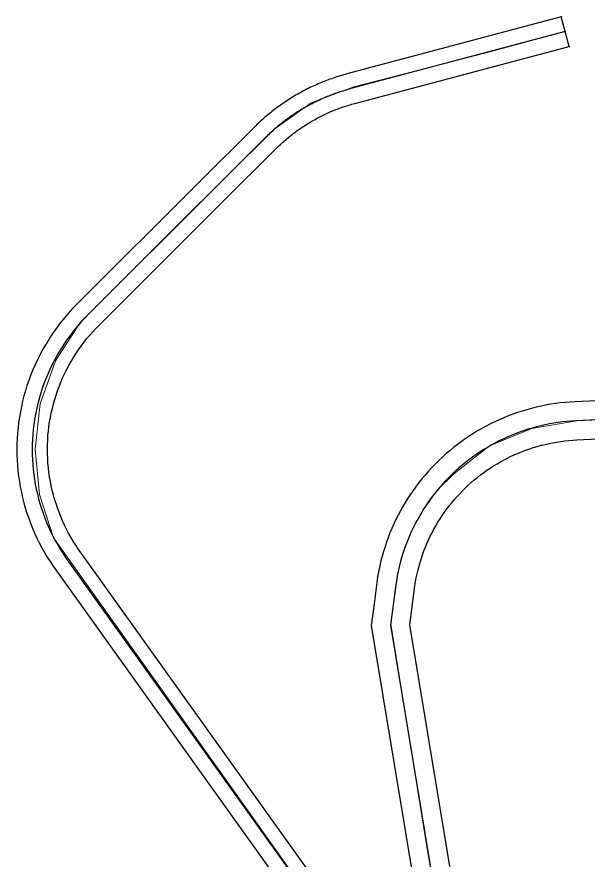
# Model space of a CAD drawing. Extents: x 700390 to 700832, y 4226084 to 4226329.
# Drawn here: x 700389.8 to 700464.5, y 4226218.9 to 4226329.3 of the extents above; entities that cross this region are included whole.
import ezdxf

# ---------------------------------------------------------------- set-up
doc = ezdxf.new("R2010")
doc.units = 0
doc.header["$MEASUREMENT"] = 0
doc.layers.add('1', color=7, linetype='Continuous')
doc.layers.add('GEOFENCE', color=3, linetype='Continuous', lineweight=0)

msp = doc.modelspace()

# ---------------------------------------------------------------- linework, layer by layer
at = {"linetype": 'Continuous'}
for p in [(700461.02, 4226329.35, 1154.66), (700461.53, 4226327.42, 1154.66), (700462.05, 4226325.48, 1154.66)]:
    msp.add_point(p, dxfattribs=at)
at = {"layer": '1', "color": 7}
for points in [[(700461.02, 4226329.35, 1154.66), (700432.96, 4226321.88, 1151.75), (700432.74, 4226321.82, 1151.73), (700432.51, 4226321.75, 1151.71), (700432.28, 4226321.69, 1151.69), (700432.06, 4226321.62, 1151.67), (700431.83, 4226321.55, 1151.64), (700431.61, 4226321.48, 1151.62), (700431.39, 4226321.41, 1151.6), (700431.16, 4226321.33, 1151.58), (700430.94, 4226321.25, 1151.56), (700430.71, 4226321.18, 1151.54), (700430.49, 4226321.09, 1151.51), (700430.28, 4226321.01, 1151.49), (700430.06, 4226320.93, 1151.47), (700429.83, 4226320.84, 1151.45), (700429.62, 4226320.75, 1151.43), (700429.4, 4226320.66, 1151.4), (700429.18, 4226320.57, 1151.38), (700428.97, 4226320.47, 1151.36), (700428.75, 4226320.38, 1151.34), (700428.54, 4226320.28, 1151.32), (700428.32, 4226320.18, 1151.3), (700428.11, 4226320.08, 1151.27), (700427.9, 4226319.97, 1151.25), (700427.69, 4226319.87, 1151.23), (700427.48, 4226319.76, 1151.21), (700427.27, 4226319.65, 1151.19), (700427.06, 4226319.54, 1151.16), (700426.86, 4226319.42, 1151.14), (700426.66, 4226319.31, 1151.12), (700426.45, 4226319.2, 1151.1), (700426.24, 4226319.08, 1151.08), (700426.04, 4226318.95, 1151.06), (700425.84, 4226318.83, 1151.03), (700425.64, 4226318.71, 1151.01), (700425.44, 4226318.58, 1150.99), (700425.24, 4226318.46, 1150.97), (700425.04, 4226318.33, 1150.95), (700424.84, 4226318.2, 1150.92), (700424.65, 4226318.06, 1150.9), (700424.46, 4226317.93, 1150.88), (700424.27, 4226317.8, 1150.86), (700424.08, 4226317.66, 1150.84), (700423.89, 4226317.52, 1150.82), (700423.69, 4226317.38, 1150.79), (700423.5, 4226317.23, 1150.77), (700423.32, 4226317.09, 1150.75), (700423.14, 4226316.95, 1150.73), (700422.95, 4226316.8, 1150.71), (700422.77, 4226316.65, 1150.68), (700422.59, 4226316.5, 1150.66), (700422.41, 4226316.35, 1150.64), (700422.23, 4226316.2, 1150.62), (700422.05, 4226316.04, 1150.6), (700421.87, 4226315.88, 1150.58), (700421.7, 4226315.73, 1150.55), (700421.53, 4226315.57, 1150.53), (700421.35, 4226315.4, 1150.51), (700421.19, 4226315.24, 1150.49), (700421.02, 4226315.08, 1150.47), (700420.85, 4226314.92, 1150.44), (700413.77, 4226307.85, 1149.44), (700397.67, 4226291.78, 1147.17), (700397.19, 4226291.29, 1147.11), (700396.71, 4226290.77, 1147.04), (700396.24, 4226290.24, 1146.98), (700395.79, 4226289.69, 1146.91), (700395.35, 4226289.14, 1146.85), (700394.93, 4226288.57, 1146.78), (700394.52, 4226288, 1146.71), (700394.12, 4226287.41, 1146.65), (700393.75, 4226286.81, 1146.58), (700393.38, 4226286.2, 1146.52), (700393.04, 4226285.59, 1146.45), (700392.71, 4226284.96, 1146.39), (700392.4, 4226284.33, 1146.32), (700392.1, 4226283.69, 1146.26), (700391.82, 4226283.04, 1146.19), (700391.56, 4226282.38, 1146.12), (700391.31, 4226281.72, 1146.06), (700391.08, 4226281.05, 1145.99), (700390.88, 4226280.37, 1145.93), (700390.68, 4226279.7, 1145.86), (700390.51, 4226279.01, 1145.8), (700390.35, 4226278.32, 1145.73), (700390.21, 4226277.63, 1145.67), (700390.09, 4226276.93, 1145.6), (700389.99, 4226276.23, 1145.54), (700389.91, 4226275.53, 1145.47), (700389.84, 4226274.83, 1145.4), (700389.8, 4226274.12, 1145.34), (700389.77, 4226273.41, 1145.27), (700389.76, 4226272.71, 1145.21), (700389.76, 4226272, 1145.14), (700389.79, 4226271.29, 1145.08), (700389.84, 4226270.59, 1145.01), (700389.9, 4226269.88, 1144.95), (700389.98, 4226269.18, 1144.88), (700390.08, 4226268.48, 1144.82), (700390.2, 4226267.79, 1144.75), (700390.34, 4226267.09, 1144.68), (700390.5, 4226266.4, 1144.62), (700390.67, 4226265.72, 1144.55), (700390.86, 4226265.04, 1144.49), (700391.07, 4226264.36, 1144.42), (700391.3, 4226263.69, 1144.36), (700391.54, 4226263.03, 1144.29), (700391.8, 4226262.37, 1144.23), (700392.08, 4226261.72, 1144.16), (700392.38, 4226261.08, 1144.1), (700392.69, 4226260.45, 1144.03), (700393.02, 4226259.82, 1143.96), (700393.36, 4226259.2, 1143.9), (700393.72, 4226258.6, 1143.83), (700394.1, 4226258, 1143.77), (700394.5, 4226257.41, 1143.7), (700498.9, 4226111.39, 1125.78)], [(700501.64, 4226114.43, 1125.78), (700397.79, 4226259.68, 1143.7), (700397.46, 4226260.17, 1143.77), (700397.14, 4226260.68, 1143.83), (700396.83, 4226261.2, 1143.9), (700396.53, 4226261.73, 1143.96), (700396.26, 4226262.26, 1144.03), (700395.99, 4226262.8, 1144.1), (700395.74, 4226263.35, 1144.16), (700395.5, 4226263.9, 1144.23), (700395.28, 4226264.46, 1144.29), (700395.07, 4226265.03, 1144.36), (700394.88, 4226265.6, 1144.42), (700394.7, 4226266.17, 1144.49), (700394.54, 4226266.75, 1144.55), (700394.39, 4226267.33, 1144.62), (700394.26, 4226267.92, 1144.68), (700394.14, 4226268.51, 1144.75), (700394.04, 4226269.1, 1144.82), (700393.95, 4226269.7, 1144.88), (700393.88, 4226270.3, 1144.95), (700393.83, 4226270.9, 1145.01), (700393.79, 4226271.5, 1145.08), (700393.76, 4226272.1, 1145.14), (700393.76, 4226272.7, 1145.21), (700393.76, 4226273.3, 1145.27), (700393.79, 4226273.91, 1145.34), (700393.83, 4226274.51, 1145.4), (700393.88, 4226275.11, 1145.47), (700393.96, 4226275.71, 1145.54), (700394.04, 4226276.3, 1145.6), (700394.15, 4226276.89, 1145.67), (700394.26, 4226277.49, 1145.73), (700394.4, 4226278.07, 1145.8), (700394.55, 4226278.66, 1145.86), (700394.71, 4226279.24, 1145.93), (700394.89, 4226279.81, 1145.99), (700395.08, 4226280.38, 1146.06), (700395.29, 4226280.95, 1146.12), (700395.51, 4226281.5, 1146.19), (700395.75, 4226282.06, 1146.26), (700396.01, 4226282.6, 1146.32), (700396.27, 4226283.14, 1146.39), (700396.55, 4226283.68, 1146.45), (700396.85, 4226284.2, 1146.52), (700397.16, 4226284.72, 1146.58), (700397.48, 4226285.23, 1146.65), (700397.81, 4226285.73, 1146.71), (700398.16, 4226286.22, 1146.78), (700398.52, 4226286.7, 1146.85), (700398.89, 4226287.17, 1146.91), (700399.28, 4226287.64, 1146.98), (700399.68, 4226288.09, 1147.04), (700400.09, 4226288.53, 1147.11), (700400.52, 4226288.97, 1147.17), (700416.59, 4226305.02, 1149.44), (700423.67, 4226312.07, 1150.44), (700423.81, 4226312.22, 1150.47), (700423.96, 4226312.36, 1150.49), (700424.1, 4226312.5, 1150.51), (700424.25, 4226312.64, 1150.53), (700424.4, 4226312.77, 1150.55), (700424.55, 4226312.91, 1150.58), (700424.7, 4226313.04, 1150.6), (700424.85, 4226313.17, 1150.62), (700425, 4226313.3, 1150.64), (700425.15, 4226313.43, 1150.66), (700425.31, 4226313.56, 1150.68), (700425.46, 4226313.69, 1150.71), (700425.62, 4226313.81, 1150.73), (700425.78, 4226313.93, 1150.75), (700425.94, 4226314.06, 1150.77), (700426.1, 4226314.18, 1150.79), (700426.26, 4226314.3, 1150.82), (700426.42, 4226314.42, 1150.84), (700426.58, 4226314.54, 1150.86), (700426.74, 4226314.65, 1150.88), (700426.91, 4226314.77, 1150.9), (700427.08, 4226314.88, 1150.92), (700427.25, 4226314.99, 1150.95), (700427.41, 4226315.1, 1150.97), (700427.58, 4226315.21, 1150.99), (700427.75, 4226315.31, 1151.01), (700427.92, 4226315.42, 1151.03), (700428.1, 4226315.52, 1151.06), (700428.27, 4226315.63, 1151.08), (700428.44, 4226315.72, 1151.1), (700428.61, 4226315.82, 1151.12), (700428.79, 4226315.92, 1151.14), (700428.97, 4226316.02, 1151.16), (700429.14, 4226316.11, 1151.19), (700429.32, 4226316.21, 1151.21), (700429.5, 4226316.3, 1151.23), (700429.68, 4226316.39, 1151.25), (700429.86, 4226316.48, 1151.27), (700430.04, 4226316.56, 1151.3), (700430.22, 4226316.65, 1151.32), (700430.41, 4226316.73, 1151.34), (700430.59, 4226316.82, 1151.36), (700430.78, 4226316.9, 1151.38), (700430.96, 4226316.98, 1151.4), (700431.14, 4226317.05, 1151.43), (700431.33, 4226317.13, 1151.45), (700431.51, 4226317.2, 1151.47), (700431.7, 4226317.27, 1151.49), (700431.89, 4226317.35, 1151.51), (700432.08, 4226317.42, 1151.54), (700432.27, 4226317.48, 1151.56), (700432.45, 4226317.55, 1151.58), (700432.64, 4226317.61, 1151.6), (700432.84, 4226317.67, 1151.62), (700433.03, 4226317.74, 1151.64), (700433.22, 4226317.79, 1151.67), (700433.41, 4226317.85, 1151.69), (700433.61, 4226317.91, 1151.71), (700433.8, 4226317.96, 1151.73), (700434, 4226318.02, 1151.75), (700462.05, 4226325.48, 1154.66), (700461.02, 4226329.35, 1154.66)], [(700461.53, 4226327.42, 1154.66), (700433.48, 4226319.95, 1151.75), (700433.27, 4226319.89, 1151.73), (700433.06, 4226319.83, 1151.71), (700432.85, 4226319.77, 1151.69), (700432.64, 4226319.71, 1151.67), (700432.43, 4226319.64, 1151.64), (700432.22, 4226319.58, 1151.62), (700432.02, 4226319.51, 1151.6), (700431.81, 4226319.44, 1151.58), (700431.6, 4226319.37, 1151.56), (700431.4, 4226319.3, 1151.54), (700431.19, 4226319.22, 1151.51), (700430.99, 4226319.14, 1151.49), (700430.79, 4226319.07, 1151.47), (700430.58, 4226318.98, 1151.45), (700430.38, 4226318.9, 1151.43), (700430.18, 4226318.82, 1151.4), (700429.98, 4226318.73, 1151.38), (700429.78, 4226318.64, 1151.36), (700429.58, 4226318.55, 1151.34), (700429.38, 4226318.46, 1151.32), (700429.18, 4226318.37, 1151.3), (700428.99, 4226318.28, 1151.27), (700428.79, 4226318.18, 1151.25), (700428.6, 4226318.08, 1151.23), (700428.4, 4226317.98, 1151.21), (700428.21, 4226317.88, 1151.19), (700428.02, 4226317.78, 1151.16), (700427.82, 4226317.67, 1151.14), (700427.63, 4226317.57, 1151.12), (700427.44, 4226317.46, 1151.1), (700427.26, 4226317.35, 1151.08), (700427.07, 4226317.24, 1151.06), (700426.88, 4226317.13, 1151.03), (700426.7, 4226317.01, 1151.01), (700426.51, 4226316.9, 1150.99), (700426.33, 4226316.78, 1150.97), (700426.15, 4226316.66, 1150.95), (700425.96, 4226316.54, 1150.92), (700425.78, 4226316.42, 1150.9), (700425.6, 4226316.29, 1150.88), (700425.43, 4226316.17, 1150.86), (700425.25, 4226316.04, 1150.84), (700425.07, 4226315.91, 1150.82), (700424.9, 4226315.78, 1150.79), (700424.72, 4226315.65, 1150.77), (700424.55, 4226315.51, 1150.75), (700424.38, 4226315.38, 1150.73), (700424.21, 4226315.24, 1150.71), (700424.04, 4226315.11, 1150.68), (700423.87, 4226314.97, 1150.66), (700423.7, 4226314.83, 1150.64), (700423.54, 4226314.68, 1150.62), (700423.37, 4226314.54, 1150.6), (700423.21, 4226314.39, 1150.58), (700423.05, 4226314.25, 1150.55), (700422.89, 4226314.1, 1150.53), (700422.73, 4226313.95, 1150.51), (700422.57, 4226313.8, 1150.49), (700422.42, 4226313.65, 1150.47), (700422.26, 4226313.5, 1150.44), (700415.18, 4226306.44, 1149.44), (700399.09, 4226290.38, 1147.17), (700398.64, 4226289.91, 1147.11), (700398.19, 4226289.43, 1147.04), (700397.76, 4226288.94, 1146.98), (700397.34, 4226288.43, 1146.91), (700396.94, 4226287.92, 1146.85), (700396.54, 4226287.4, 1146.78), (700396.17, 4226286.86, 1146.71), (700395.8, 4226286.32, 1146.65), (700395.45, 4226285.76, 1146.58), (700395.12, 4226285.2, 1146.52), (700394.8, 4226284.63, 1146.45), (700394.49, 4226284.05, 1146.39), (700394.2, 4226283.47, 1146.32), (700393.93, 4226282.87, 1146.26), (700393.67, 4226282.27, 1146.19), (700393.42, 4226281.66, 1146.12), (700393.2, 4226281.05, 1146.06), (700392.99, 4226280.43, 1145.99), (700392.79, 4226279.8, 1145.93), (700392.61, 4226279.17, 1145.86), (700392.45, 4226278.54, 1145.8), (700392.31, 4226277.9, 1145.73), (700392.18, 4226277.26, 1145.67), (700392.07, 4226276.62, 1145.6), (700391.97, 4226275.97, 1145.54), (700391.9, 4226275.32, 1145.47), (700391.83, 4226274.67, 1145.4), (700391.79, 4226274.01, 1145.34), (700391.77, 4226273.36, 1145.27), (700391.76, 4226272.71, 1145.21), (700391.76, 4226272.05, 1145.14), (700391.79, 4226271.4, 1145.08), (700391.83, 4226270.74, 1145.01), (700391.89, 4226270.09, 1144.95), (700391.97, 4226269.44, 1144.88), (700392.06, 4226268.79, 1144.82), (700392.17, 4226268.15, 1144.75), (700392.3, 4226267.51, 1144.68), (700392.44, 4226266.87, 1144.62), (700392.6, 4226266.23, 1144.55), (700392.78, 4226265.6, 1144.49), (700392.97, 4226264.98, 1144.42), (700393.18, 4226264.36, 1144.36), (700393.41, 4226263.75, 1144.29), (700393.65, 4226263.14, 1144.23), (700393.91, 4226262.54, 1144.16), (700394.18, 4226261.94, 1144.1), (700394.47, 4226261.35, 1144.03), (700394.78, 4226260.77, 1143.96), (700395.1, 4226260.2, 1143.9), (700395.43, 4226259.64, 1143.83), (700395.78, 4226259.09, 1143.77), (700396.14, 4226258.54, 1143.7), (700500.27, 4226112.91, 1125.78)], [(700492.76, 4226280.35, 1120), (700462.8, 4226278.94, 1117), (700462.17, 4226278.9, 1116.94), (700461.54, 4226278.85, 1116.89), (700460.9, 4226278.78, 1116.83), (700460.27, 4226278.7, 1116.77), (700459.63, 4226278.61, 1116.71), (700459, 4226278.49, 1116.65), (700458.38, 4226278.37, 1116.6), (700457.75, 4226278.23, 1116.54), (700457.13, 4226278.07, 1116.48), (700456.52, 4226277.9, 1116.42), (700455.9, 4226277.72, 1116.36), (700455.29, 4226277.52, 1116.3), (700454.69, 4226277.31, 1116.25), (700454.09, 4226277.08, 1116.19), (700453.5, 4226276.84, 1116.13), (700452.91, 4226276.59, 1116.07), (700452.33, 4226276.32, 1116.01), (700451.75, 4226276.04, 1115.95), (700451.18, 4226275.75, 1115.9), (700450.62, 4226275.44, 1115.84), (700450.07, 4226275.12, 1115.78), (700449.52, 4226274.79, 1115.72), (700448.98, 4226274.44, 1115.66), (700448.45, 4226274.08, 1115.61), (700447.93, 4226273.71, 1115.55), (700447.42, 4226273.33, 1115.49), (700446.91, 4226272.94, 1115.43), (700446.42, 4226272.53, 1115.37), (700445.93, 4226272.11, 1115.32), (700445.46, 4226271.68, 1115.26), (700444.99, 4226271.24, 1115.2), (700444.54, 4226270.79, 1115.14), (700444.09, 4226270.33, 1115.08), (700443.66, 4226269.86, 1115.02), (700443.24, 4226269.38, 1114.97), (700442.83, 4226268.89, 1114.91), (700442.43, 4226268.39, 1114.85), (700442.04, 4226267.88, 1114.79), (700441.66, 4226267.37, 1114.73), (700441.3, 4226266.84, 1114.67), (700440.95, 4226266.3, 1114.62), (700440.61, 4226265.76, 1114.56), (700440.28, 4226265.21, 1114.5), (700439.97, 4226264.65, 1114.44), (700439.67, 4226264.09, 1114.38), (700439.38, 4226263.51, 1114.33), (700439.11, 4226262.94, 1114.27), (700438.85, 4226262.35, 1114.21), (700438.6, 4226261.76, 1114.15), (700438.37, 4226261.17, 1114.09), (700438.15, 4226260.56, 1114.04), (700437.95, 4226259.95, 1113.98), (700437.76, 4226259.35, 1113.92), (700437.58, 4226258.73, 1113.86), (700437.42, 4226258.11, 1113.8), (700437.27, 4226257.49, 1113.74), (700437.14, 4226256.86, 1113.69), (700437.02, 4226256.23, 1113.63), (700436.92, 4226255.6, 1113.57), (700436.51, 4226252.49, 1113.51), (700436.15, 4226249.64, 1113.01), (700442.16, 4226213.3, 1109.37)], [(700492.87, 4226277.85, 1120), (700462.93, 4226276.44, 1117), (700462.35, 4226276.41, 1116.94), (700461.77, 4226276.36, 1116.89), (700461.19, 4226276.3, 1116.83), (700460.61, 4226276.23, 1116.77), (700460.04, 4226276.14, 1116.71), (700459.47, 4226276.04, 1116.65), (700458.9, 4226275.92, 1116.6), (700458.33, 4226275.79, 1116.54), (700457.77, 4226275.65, 1116.48), (700457.2, 4226275.5, 1116.42), (700456.65, 4226275.33, 1116.36), (700456.09, 4226275.15, 1116.3), (700455.54, 4226274.96, 1116.25), (700455, 4226274.75, 1116.19), (700454.46, 4226274.54, 1116.13), (700453.93, 4226274.3, 1116.07), (700453.4, 4226274.06, 1116.01), (700452.88, 4226273.81, 1115.95), (700452.36, 4226273.54, 1115.9), (700451.85, 4226273.26, 1115.84), (700451.35, 4226272.97, 1115.78), (700450.85, 4226272.67, 1115.72), (700450.36, 4226272.35, 1115.66), (700449.88, 4226272.03, 1115.61), (700449.4, 4226271.69, 1115.55), (700448.94, 4226271.34, 1115.49), (700448.48, 4226270.98, 1115.43), (700448.03, 4226270.62, 1115.37), (700447.59, 4226270.24, 1115.32), (700447.15, 4226269.85, 1115.26), (700446.73, 4226269.45, 1115.2), (700446.32, 4226269.04, 1115.14), (700445.91, 4226268.62, 1115.08), (700445.52, 4226268.19, 1115.02), (700445.14, 4226267.75, 1114.97), (700444.76, 4226267.31, 1114.91), (700444.4, 4226266.85, 1114.85), (700444.05, 4226266.39, 1114.79), (700443.7, 4226265.92, 1114.73), (700443.37, 4226265.44, 1114.67), (700443.05, 4226264.96, 1114.62), (700442.75, 4226264.46, 1114.56), (700442.45, 4226263.96, 1114.5), (700442.17, 4226263.45, 1114.44), (700441.89, 4226262.94, 1114.38), (700441.63, 4226262.42, 1114.33), (700441.38, 4226261.89, 1114.27), (700441.15, 4226261.36, 1114.21), (700440.92, 4226260.83, 1114.15), (700440.71, 4226260.28, 1114.09), (700440.51, 4226259.74, 1114.04), (700440.33, 4226259.18, 1113.98), (700440.15, 4226258.63, 1113.92), (700439.99, 4226258.07, 1113.86), (700439.85, 4226257.51, 1113.8), (700439.71, 4226256.94, 1113.74), (700439.59, 4226256.37, 1113.69), (700439.48, 4226255.8, 1113.63), (700439.39, 4226255.23, 1113.57), (700439.31, 4226254.65, 1113.51), (700439.31, 4226254.65, 1113.51), (700438.67, 4226249.69, 1113.01), (700444.62, 4226213.72, 1109.37)], [(700447.09, 4226214.14, 1109.37), (700441.2, 4226249.74, 1113.01), (700441.86, 4226254.85, 1113.57), (700441.95, 4226255.37, 1113.63), (700442.04, 4226255.88, 1113.69), (700442.15, 4226256.39, 1113.74), (700442.27, 4226256.91, 1113.8), (700442.4, 4226257.41, 1113.86), (700442.55, 4226257.91, 1113.92), (700442.71, 4226258.42, 1113.98), (700442.87, 4226258.91, 1114.04), (700443.05, 4226259.4, 1114.09), (700443.24, 4226259.89, 1114.15), (700443.44, 4226260.37, 1114.21), (700443.66, 4226260.85, 1114.27), (700443.88, 4226261.33, 1114.33), (700444.11, 4226261.79, 1114.38), (700444.36, 4226262.25, 1114.44), (700444.62, 4226262.71, 1114.5), (700444.88, 4226263.16, 1114.56), (700445.16, 4226263.61, 1114.62), (700445.45, 4226264.04, 1114.67), (700445.74, 4226264.47, 1114.73), (700446.05, 4226264.9, 1114.79), (700446.37, 4226265.32, 1114.85), (700446.7, 4226265.72, 1114.91), (700447.03, 4226266.12, 1114.97), (700447.38, 4226266.52, 1115.02), (700447.73, 4226266.9, 1115.08), (700448.1, 4226267.28, 1115.14), (700448.47, 4226267.65, 1115.2), (700448.85, 4226268.01, 1115.26), (700449.24, 4226268.36, 1115.32), (700449.64, 4226268.7, 1115.37), (700450.04, 4226269.03, 1115.43), (700450.45, 4226269.36, 1115.49), (700450.87, 4226269.67, 1115.55), (700451.3, 4226269.97, 1115.61), (700451.73, 4226270.26, 1115.66), (700452.17, 4226270.55, 1115.72), (700452.62, 4226270.82, 1115.78), (700453.07, 4226271.08, 1115.84), (700453.53, 4226271.33, 1115.9), (700454, 4226271.57, 1115.95), (700454.47, 4226271.8, 1116.01), (700454.94, 4226272.02, 1116.07), (700455.43, 4226272.23, 1116.13), (700455.91, 4226272.43, 1116.19), (700456.4, 4226272.61, 1116.25), (700456.9, 4226272.78, 1116.3), (700457.39, 4226272.95, 1116.36), (700457.89, 4226273.1, 1116.42), (700458.4, 4226273.24, 1116.48), (700458.91, 4226273.36, 1116.54), (700459.42, 4226273.48, 1116.6), (700459.93, 4226273.58, 1116.65), (700460.45, 4226273.67, 1116.71), (700460.96, 4226273.75, 1116.77), (700461.48, 4226273.82, 1116.83), (700462, 4226273.87, 1116.89), (700462.53, 4226273.92, 1116.94), (700463.06, 4226273.95, 1117), (700492.99, 4226275.36, 1120)]]:
    msp.add_polyline3d(points, dxfattribs=at)
at = {"layer": 'GEOFENCE', "linetype": 'Continuous'}
for p, q in [((700451.21, 4226324.64, 1153.59), (700461.53, 4226327.42, 1154.66)), ((700433.86, 4226320.17, 1151.8), (700451.21, 4226324.64, 1153.59)), ((700428.27, 4226318.07, 1151.2), (700433.86, 4226320.17, 1151.8)), ((700423.4, 4226314.62, 1150.6), (700428.27, 4226318.07, 1151.2)), ((700410.71, 4226301.98, 1148.81), (700423.4, 4226314.62, 1150.6)), ((700398.06, 4226289.31, 1147.02), (700410.71, 4226301.98, 1148.81)), ((700394.8, 4226284.3, 1146.42), (700398.06, 4226289.31, 1147.02)), ((700392.79, 4226278.68, 1145.82), (700394.8, 4226284.3, 1146.42)), ((700392.14, 4226272.75, 1145.21), (700392.79, 4226278.68, 1145.82)), ((700463.06, 4226276.45, 1117.01), (700457.17, 4226275.46, 1116.42)), ((700469.02, 4226276.73, 1117.61), (700463.06, 4226276.45, 1117.01)), ((700457.17, 4226275.46, 1116.42), (700451.65, 4226273.18, 1115.82)), ((700392.7, 4226266.8, 1144.61), (700392.14, 4226272.75, 1145.21)), ((700451.65, 4226273.18, 1115.82), (700446.94, 4226269.52, 1115.22)), ((700446.94, 4226269.52, 1115.22), (700444.84, 4226267.39, 1114.92)), ((700444.84, 4226267.39, 1114.92), (700443.09, 4226264.97, 1114.62)), ((700394.53, 4226261.12, 1144.01), (700392.7, 4226266.8, 1144.61)), ((700443.09, 4226264.97, 1114.62), (700441.59, 4226262.39, 1114.32)), ((700441.59, 4226262.39, 1114.32), (700440.47, 4226259.63, 1114.02)), ((700399.73, 4226253.83, 1143.11), (700394.53, 4226261.12, 1144.01)), ((700440.47, 4226259.63, 1114.02), (700439.66, 4226256.75, 1113.73)), ((700439.66, 4226256.75, 1113.73), (700438.7, 4226249.85, 1113.03)), ((700410.13, 4226239.25, 1141.32), (700399.73, 4226253.83, 1143.11)), ((700438.7, 4226249.85, 1113.03), (700443.49, 4226220.39, 1110.04)), ((700420.53, 4226224.67, 1139.53), (700410.13, 4226239.25, 1141.32)), ((700437.81, 4226200.33, 1136.54), (700420.53, 4226224.67, 1139.53)), ((700443.49, 4226220.39, 1110.04), (700445.01, 4226211.56, 1109.15))]:
    msp.add_line(p, q, dxfattribs=at)

doc.saveas('drawing.dxf')
